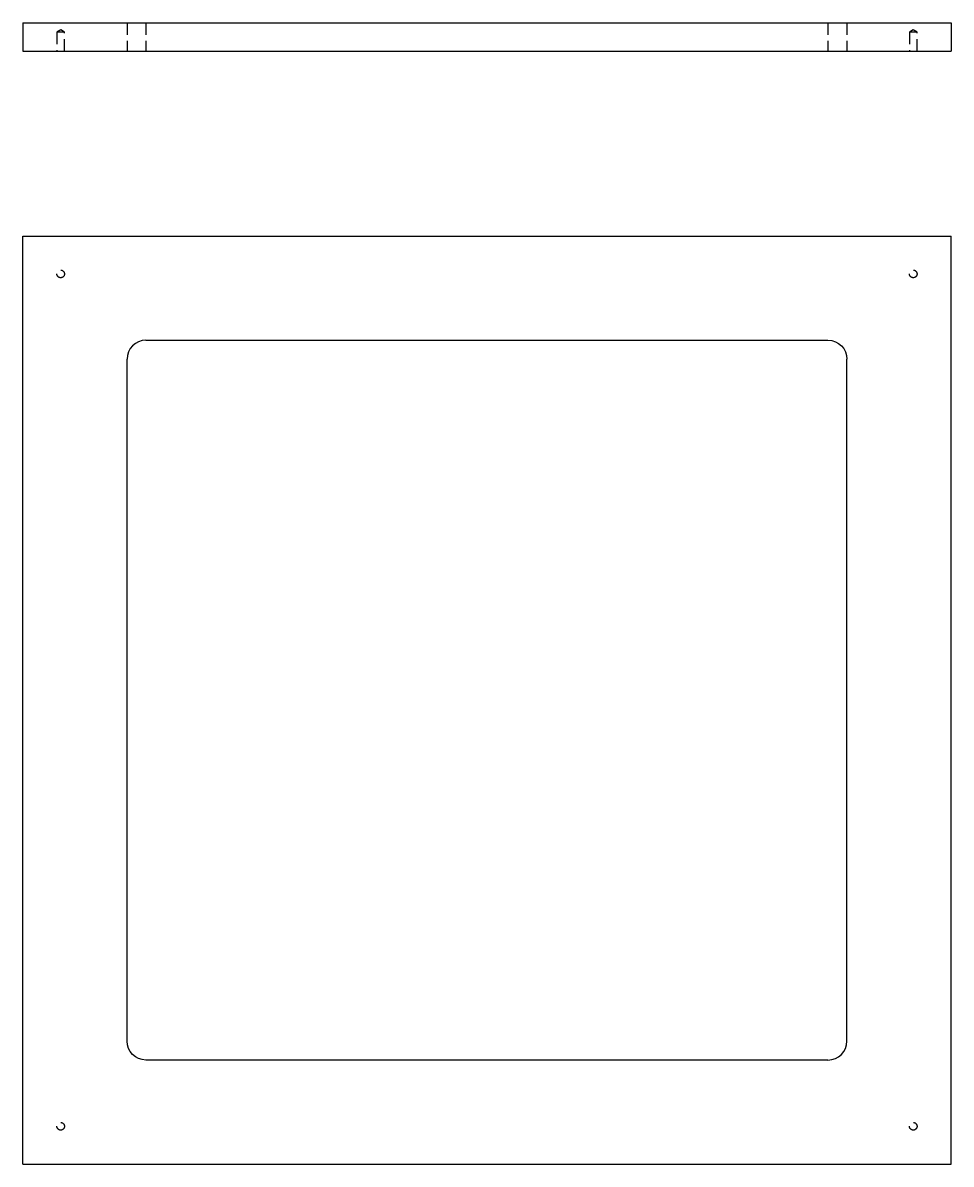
# Model space of a CAD drawing. Extents: x 49 to 147, y 62 to 183.
import ezdxf

# ---------------------------------------------------------------- set-up
doc = ezdxf.new("R2010")
doc.units = 0
doc.header["$LTSCALE"] = 12.7
doc.linetypes.add('HIDDEN', pattern=[0.15, 0.1, -0.05])
for name, color, linetype in [('HIDDEN', 7, 'HIDDEN'), ('TANGENT_HIDDEN', 7, 'HIDDEN'), ('VISIBLE', 7, 'CONTINUOUS')]:
    doc.layers.add(name, color=color, linetype=linetype)

msp = doc.modelspace()

# ---------------------------------------------------------------- linework, layer by layer
at = {"layer": 'HIDDEN'}
for p, q in [((52.86, 182.2), (52.46, 181.96)), ((53.26, 181.96), (52.86, 182.2)), ((59.86, 182.96), (59.86, 179.96)), ((135.86, 182.96), (135.86, 179.96)), ((142.86, 182.2), (142.46, 181.96)), ((143.26, 181.96), (142.86, 182.2)), ((52.46, 181.96), (52.46, 179.96)), ((53.26, 181.96), (52.46, 181.96)), ((53.26, 179.96), (53.26, 181.96)), ((142.46, 181.96), (142.46, 179.96)), ((143.26, 181.96), (142.46, 181.96)), ((143.26, 179.96), (143.26, 181.96))]:
    msp.add_line(p, q, dxfattribs=at)
for centre in [(52.86, 156.44), (142.86, 156.44), (52.86, 66.44), (142.86, 66.44)]:
    msp.add_circle(centre, 0.4, dxfattribs=at)
at = {"layer": 'TANGENT_HIDDEN'}
for p, q in [((61.86, 182.96), (61.86, 179.96)), ((133.86, 182.96), (133.86, 179.96))]:
    msp.add_line(p, q, dxfattribs=at)
at = {"layer": 'VISIBLE'}
for p, q in [((48.86, 182.96), (146.86, 182.96)), ((48.86, 182.96), (48.86, 179.96)), ((146.86, 182.96), (146.86, 179.96)), ((48.86, 179.96), (146.86, 179.96)), ((48.86, 160.44), (146.86, 160.44)), ((48.86, 62.44), (48.86, 160.44)), ((146.86, 62.44), (146.86, 160.44)), ((61.86, 149.44), (133.86, 149.44)), ((59.86, 75.44), (59.86, 147.44)), ((135.86, 75.44), (135.86, 147.44)), ((133.86, 73.44), (61.86, 73.44)), ((48.86, 62.44), (146.86, 62.44))]:
    msp.add_line(p, q, dxfattribs=at)
for centre, start, end in [((61.86, 147.44), 90, 180), ((133.86, 75.44), 270, 0)]:
    msp.add_arc(centre, 2, start, end, dxfattribs=at)
at = {"layer": 'VISIBLE', "extrusion": (0, 2.44929e-16, -1)}
for centre, start, end in [((-133.86, 147.44), 90, 180), ((-61.86, 75.44), 270, 0)]:
    msp.add_arc(centre, 2, start, end, dxfattribs=at)

doc.saveas('drawing.dxf')
